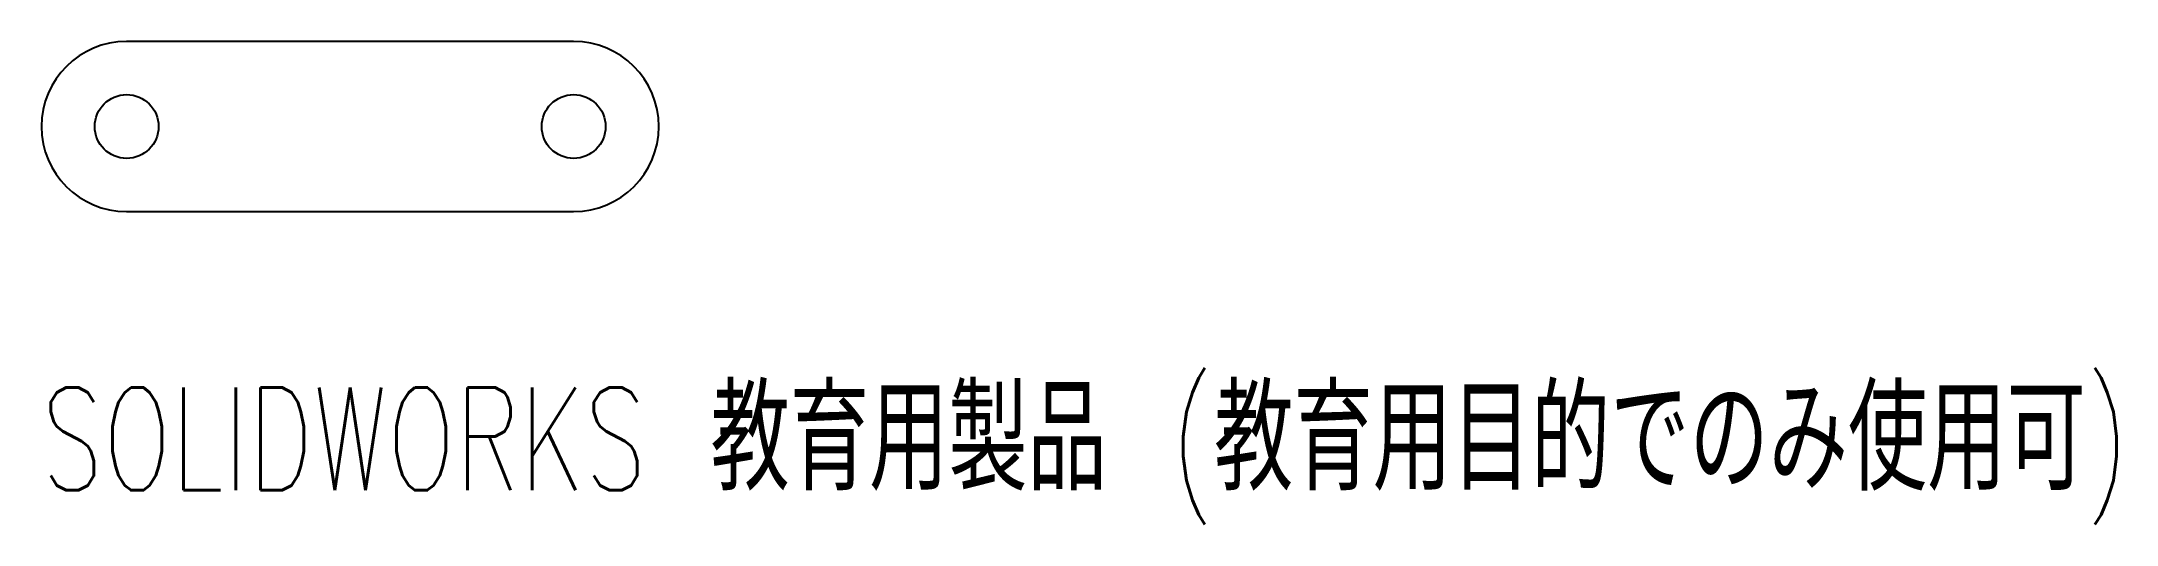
# Model space of a CAD drawing. Header units: millimetres. Extents: x -14.5 to 83, y -18.7 to 4.
import ezdxf

# ---------------------------------------------------------------- set-up
doc = ezdxf.new("R2010")
doc.units = ezdxf.units.MM
doc.styles.add('SLDTEXTSTYLE0', font='TXT', dxfattribs={"width": 0.7, "bigfont": 'bigfont'})

msp = doc.modelspace()

# ---------------------------------------------------------------- linework, layer by layer
at = {"color": 7, "linetype": 'Continuous', "lineweight": 25}
for p, q in [((10.5, 4), (-10.5, 4)), ((-10.5, -4), (10.5, -4))]:
    msp.add_line(p, q, dxfattribs=at)
for centre in [(-10.5, 0), (10.5, 0)]:
    msp.add_circle(centre, 1.5, dxfattribs=at)
for centre, start, end in [((-10.5, 0), 90, 270), ((10.5, 0), 270, 90)]:
    msp.add_arc(centre, 4, start, end, dxfattribs=at)

# ---------------------------------------------------------------- texts
at = {"color": 7, "linetype": 'Continuous', "insert": (-14.5, -12.27), "char_height": 4.83362, "attachment_point": 1, "style": 'SLDTEXTSTYLE0'}
msp.add_mtext('SOLIDWORKS 教育用製品 (教育用目的でのみ使用可)', dxfattribs=at)

doc.saveas('drawing.dxf')
